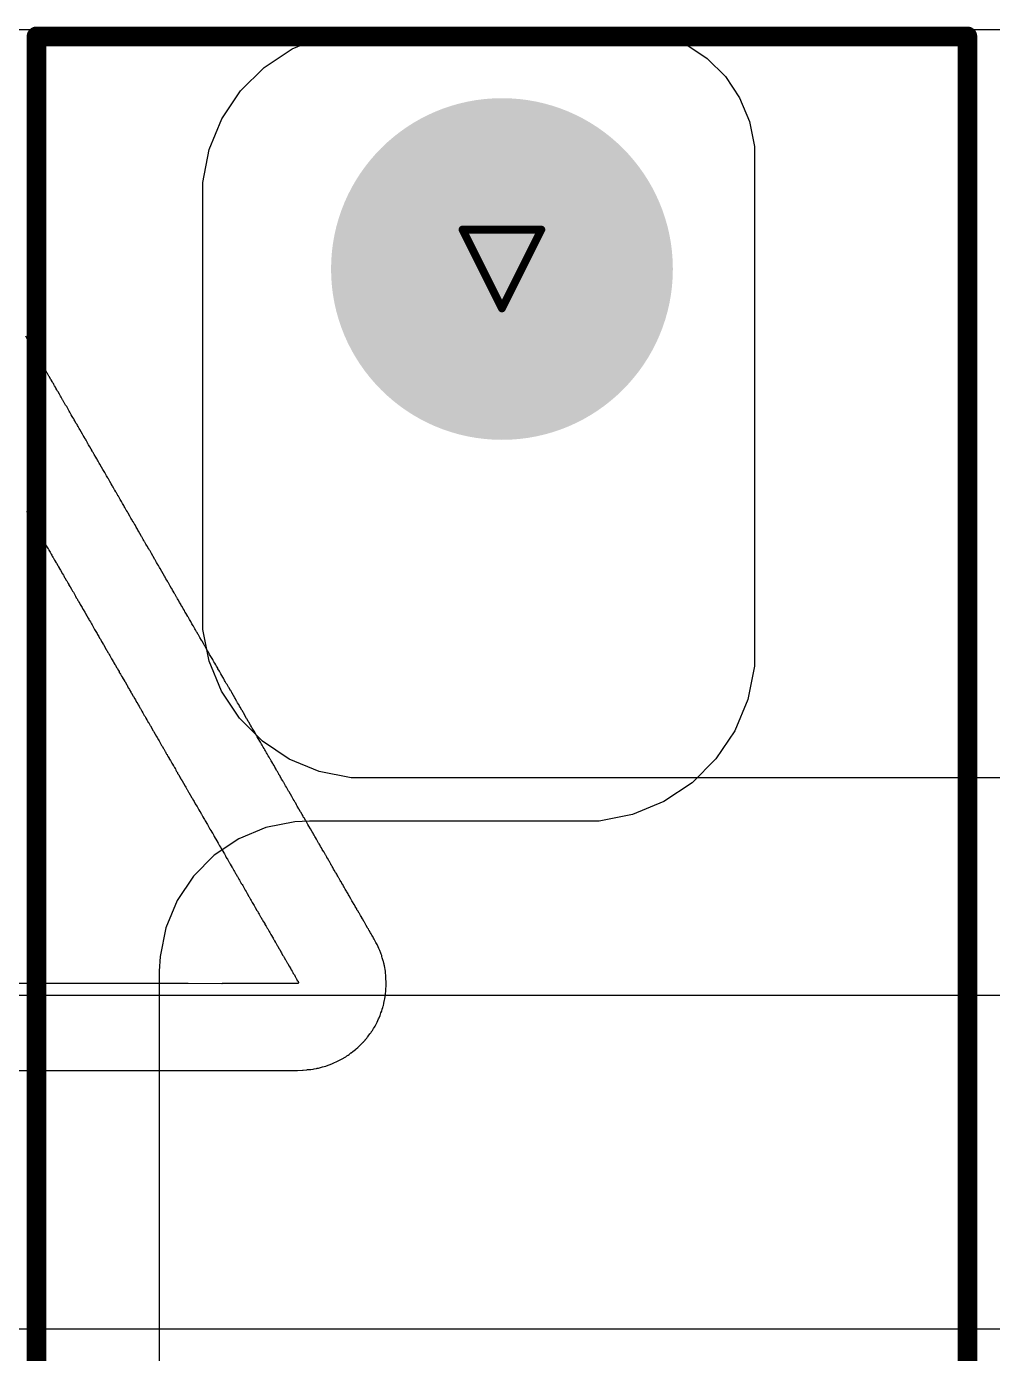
# Model space of a CAD drawing. Header units: inches. Extents: x 0 to 11.3, y 0 to 5.5.
# Drawn here: x 2.5753 to 2.8204, y 0.9539 to 1.2907 of the extents above; entities that cross this region are included whole.
import ezdxf

# ---------------------------------------------------------------- set-up
doc = ezdxf.new("R2010")
doc.units = ezdxf.units.IN
doc.header["$MEASUREMENT"] = 0
for name, color, linetype in [('Bottom Layer', 5, 'Continuous'), ('Bottom Overlay', 54, 'Continuous'), ('Bottom Solder', 6, 'Continuous'), ('Drill Drawing', 1, 'Continuous'), ('Multi-Layer', 9, 'Continuous'), ('Pad Holes', 156, 'Continuous'), ('Top Layer', 1, 'Continuous'), ('Top Overlay', 2, 'Continuous'), ('Top Solder', 216, 'Continuous')]:
    doc.layers.add(name, color=color, linetype=linetype)

# ---------------------------------------------------------------- blocks, each defined once
blk = doc.blocks.new('B32921C3104M000_93')
at = {"layer": 'Bottom Layer'}
h = blk.add_hatch(color=5, dxfattribs=at)
edge = h.paths.add_edge_path()
edge.add_arc((-0.19685, 0), 0.03937, 0, 360)
at = {"layer": 'Bottom Solder'}
h = blk.add_hatch(color=6, dxfattribs=at)
edge = h.paths.add_edge_path()
edge.add_arc((-0.19685, 0), 0.04337, 0, 360)
at = {"layer": 'Multi-Layer'}
h = blk.add_hatch(color=9, dxfattribs=at)
edge = h.paths.add_edge_path()
edge.add_arc((-0.19685, 0), 0.03937, 0, 360)
at = {"layer": 'Pad Holes'}
h = blk.add_hatch(color=7, dxfattribs=at)
edge = h.paths.add_edge_path()
edge.add_arc((-0.19685, 0), 0.01969, 0, 360)
at = {"layer": 'Top Layer'}
h = blk.add_hatch(color=1, dxfattribs=at)
edge = h.paths.add_edge_path()
edge.add_arc((-0.19685, 0), 0.03937, 0, 360)
at = {"layer": 'Top Solder'}
h = blk.add_hatch(color=216, dxfattribs=at)
edge = h.paths.add_edge_path()
edge.add_arc((-0.19685, 0), 0.04337, 0, 360)
at = {"layer": 'Top Overlay'}
for points in [[(-0.25591, -0.11811, 0.005, 0.005, 0), (-0.25591, 0.11811, 0.005, 0.005, 0)], [(0.25591, 0.11811, 0.005, 0.005, 0), (-0.25591, 0.11811, 0.005, 0.005, 0)], [(0.25591, -0.11811, 0.005, 0.005, 0), (-0.25591, -0.11811, 0.005, 0.005, 0)]]:
    blk.add_lwpolyline(points, format="xyseb", dxfattribs=at)
for points in [[(-0.25716, 0.11811, 0.0025, 0.0025, 1), (-0.25466, 0.11811, 0.0025, 0.0025, 1)], [(-0.25716, 0.11811, 0.0025, 0.0025, 1), (-0.25466, 0.11811, 0.0025, 0.0025, 1)], [(-0.25716, -0.11811, 0.0025, 0.0025, 1), (-0.25466, -0.11811, 0.0025, 0.0025, 1)], [(-0.25716, -0.11811, 0.0025, 0.0025, 1), (-0.25466, -0.11811, 0.0025, 0.0025, 1)]]:
    blk.add_lwpolyline(points, format="xyseb", close=True, dxfattribs=at)

msp = doc.modelspace()

# ---------------------------------------------------------------- linework, layer by layer
at = {"layer": 'Bottom Layer'}
for p, q in [((2.52076, 1.29), (2.72703, 1.29)), ((2.72703, 1.29), (2.72703, 1.29)), ((2.72703, 1.29), (2.72703, 1.29)), ((2.72703, 1.29), (2.72703, 1.29)), ((2.72703, 1.29), (2.73438, 1.28918)), ((2.73438, 1.28918), (2.73665, 1.28873)), ((2.73665, 1.28873), (2.74265, 1.28625)), ((2.74265, 1.28625), (2.74805, 1.28264)), ((2.74805, 1.28264), (2.75264, 1.27805)), ((2.75264, 1.27805), (2.75625, 1.27265)), ((2.75625, 1.27265), (2.75873, 1.26665)), ((2.75873, 1.26665), (2.76, 1.26028)), ((2.76, 1.26028), (2.76, 1.25703)), ((2.76, 1.25703), (2.76, 1.13264)), ((2.76, 1.13264), (2.76, 1.13264)), ((2.76, 1.13264), (2.76, 1.12834)), ((2.76, 1.12834), (2.75832, 1.11991)), ((2.75832, 1.11991), (2.75503, 1.11197)), ((2.75503, 1.11197), (2.75026, 1.10482)), ((2.75026, 1.10482), (2.74418, 1.09874)), ((2.74418, 1.09874), (2.73703, 1.09397)), ((2.73703, 1.09397), (2.72909, 1.09068)), ((2.64337, 1.08882), (2.63604, 1.08736)), ((2.6471, 1.089), (2.64337, 1.08882)), ((2.71636, 1.089), (2.6471, 1.089)), ((2.6471, 1.089), (2.6471, 1.089)), ((2.72066, 1.089), (2.71636, 1.089)), ((2.72909, 1.09068), (2.72066, 1.089)), ((2.63604, 1.08736), (2.62914, 1.0845)), ((2.62914, 1.0845), (2.62293, 1.08035)), ((2.62293, 1.08035), (2.61765, 1.07507)), ((2.61765, 1.07507), (2.6135, 1.06886)), ((2.6135, 1.06886), (2.61064, 1.06196)), ((2.61064, 1.06196), (2.60918, 1.05463)), ((2.60918, 1.05463), (2.609, 1.0509)), ((2.609, 1.0509), (2.609, 0.746))]:
    msp.add_line(p, q, dxfattribs=at)
at = {"layer": 'Bottom Overlay'}
for p, q in [((2.57549, 1.21148), (2.57514, 1.21214)), ((2.57554, 1.21139), (2.57549, 1.21148)), ((2.57562, 1.2113), (2.57554, 1.21139)), ((2.57593, 1.21072), (2.57562, 1.2113)), ((2.57602, 1.21064), (2.57593, 1.21072)), ((2.5762, 1.21033), (2.57602, 1.21064)), ((2.57629, 1.2101), (2.5762, 1.21033)), ((2.57646, 1.20984), (2.57629, 1.2101)), ((2.57677, 1.20926), (2.57646, 1.20984)), ((2.57682, 1.20917), (2.57677, 1.20926)), ((2.57691, 1.20909), (2.57682, 1.20917)), ((2.57713, 1.20869), (2.57691, 1.20909)), ((2.57726, 1.20847), (2.57713, 1.20869)), ((2.57757, 1.20789), (2.57726, 1.20847)), ((2.57762, 1.2078), (2.57757, 1.20789)), ((2.5777, 1.20771), (2.57762, 1.2078)), ((2.57775, 1.20762), (2.5777, 1.20771)), ((2.57786, 1.20751), (2.57775, 1.20762)), ((2.57801, 1.20709), (2.57786, 1.20751)), ((2.57812, 1.20698), (2.57801, 1.20709)), ((2.57835, 1.20663), (2.57812, 1.20698)), ((2.57846, 1.20634), (2.57835, 1.20663)), ((2.57861, 1.20614), (2.57846, 1.20634)), ((2.57892, 1.20552), (2.57861, 1.20614)), ((2.57912, 1.20528), (2.57892, 1.20552)), ((2.57917, 1.20519), (2.57912, 1.20528)), ((2.5793, 1.20488), (2.57917, 1.20519)), ((2.57952, 1.20457), (2.5793, 1.20488)), ((2.57983, 1.20399), (2.57952, 1.20457)), ((2.58001, 1.20368), (2.57983, 1.20399)), ((2.58023, 1.20333), (2.58001, 1.20368)), ((2.58054, 1.20276), (2.58023, 1.20333)), ((2.58063, 1.20267), (2.58054, 1.20276)), ((2.58089, 1.20218), (2.58063, 1.20267)), ((2.58098, 1.20196), (2.58089, 1.20218)), ((2.58107, 1.20187), (2.58098, 1.20196)), ((2.58147, 1.20112), (2.58107, 1.20187)), ((2.58156, 1.20103), (2.58147, 1.20112)), ((2.58178, 1.20063), (2.58156, 1.20103)), ((2.58187, 1.20041), (2.58178, 1.20063)), ((2.582, 1.20028), (2.58187, 1.20041)), ((2.58204, 1.20019), (2.582, 1.20028)), ((2.58211, 1.20012), (2.58204, 1.20019)), ((2.58222, 1.19983), (2.58211, 1.20012)), ((2.5824, 1.19957), (2.58222, 1.19983)), ((2.58262, 1.19917), (2.5824, 1.19957)), ((2.58271, 1.19895), (2.58262, 1.19917)), ((2.58297, 1.19855), (2.58271, 1.19895)), ((2.58319, 1.19815), (2.58297, 1.19855)), ((2.58324, 1.19806), (2.58319, 1.19815)), ((2.58333, 1.19797), (2.58324, 1.19806)), ((2.58364, 1.1974), (2.58333, 1.19797)), ((2.5839, 1.19691), (2.58364, 1.1974)), ((2.58408, 1.19665), (2.5839, 1.19691)), ((2.58443, 1.19598), (2.58408, 1.19665)), ((2.58452, 1.19589), (2.58443, 1.19598)), ((2.58488, 1.19523), (2.58452, 1.19589)), ((2.58496, 1.19514), (2.58488, 1.19523)), ((2.58523, 1.19465), (2.58496, 1.19514)), ((2.58527, 1.19456), (2.58523, 1.19465)), ((2.5855, 1.19426), (2.58527, 1.19456)), ((2.58576, 1.19377), (2.5855, 1.19426)), ((2.58612, 1.1931), (2.58576, 1.19377)), ((2.58629, 1.19284), (2.58612, 1.1931)), ((2.58665, 1.19217), (2.58629, 1.19284)), ((2.58687, 1.19178), (2.58665, 1.19217)), ((2.58709, 1.19147), (2.58687, 1.19178)), ((2.58727, 1.19116), (2.58709, 1.19147)), ((2.58736, 1.19093), (2.58727, 1.19116)), ((2.58753, 1.19067), (2.58736, 1.19093)), ((2.58784, 1.19009), (2.58753, 1.19067)), ((2.58793, 1.19), (2.58784, 1.19009)), ((2.58811, 1.1897), (2.58793, 1.19)), ((2.5882, 1.18947), (2.58811, 1.1897)), ((2.58837, 1.18921), (2.5882, 1.18947)), ((2.58864, 1.18872), (2.58837, 1.18921)), ((2.58886, 1.18841), (2.58864, 1.18872)), ((2.58948, 1.18726), (2.58886, 1.18841)), ((2.5897, 1.18695), (2.58948, 1.18726)), ((2.58992, 1.18655), (2.5897, 1.18695)), ((2.58997, 1.18646), (2.58992, 1.18655)), ((2.59019, 1.18615), (2.58997, 1.18646)), ((2.59023, 1.18598), (2.59019, 1.18615)), ((2.59041, 1.18571), (2.59023, 1.18598)), ((2.59076, 1.18505), (2.59041, 1.18571)), ((2.59081, 1.18496), (2.59076, 1.18505)), ((2.5909, 1.18487), (2.59081, 1.18496)), ((2.59107, 1.18456), (2.5909, 1.18487)), ((2.59116, 1.18434), (2.59107, 1.18456)), ((2.59134, 1.18407), (2.59116, 1.18434)), ((2.59167, 1.18348), (2.59134, 1.18407)), ((2.59196, 1.18305), (2.59167, 1.18348)), ((2.592, 1.18288), (2.59196, 1.18305)), ((2.59218, 1.18261), (2.592, 1.18288)), ((2.59245, 1.18212), (2.59218, 1.18261)), ((2.59262, 1.18186), (2.59245, 1.18212)), ((2.59267, 1.18177), (2.59262, 1.18186)), ((2.59273, 1.1817), (2.59267, 1.18177)), ((2.59285, 1.18142), (2.59273, 1.1817)), ((2.59315, 1.18097), (2.59285, 1.18142)), ((2.5932, 1.18089), (2.59315, 1.18097)), ((2.59329, 1.18066), (2.5932, 1.18089)), ((2.59346, 1.1804), (2.59329, 1.18066)), ((2.59373, 1.17991), (2.59346, 1.1804)), ((2.59391, 1.17965), (2.59373, 1.17991)), ((2.59422, 1.17907), (2.59391, 1.17965)), ((2.59426, 1.17898), (2.59422, 1.17907)), ((2.59435, 1.17889), (2.59426, 1.17898)), ((2.5947, 1.17827), (2.59435, 1.17889)), ((2.59497, 1.17779), (2.5947, 1.17827)), ((2.59515, 1.17752), (2.59497, 1.17779)), ((2.59532, 1.17721), (2.59515, 1.17752)), ((2.5955, 1.17681), (2.59532, 1.17721)), ((2.59559, 1.17672), (2.5955, 1.17681)), ((2.5959, 1.17615), (2.59559, 1.17672)), ((2.59594, 1.17606), (2.5959, 1.17615)), ((2.59608, 1.17593), (2.59594, 1.17606)), ((2.59643, 1.17526), (2.59608, 1.17593)), ((2.59676, 1.17467), (2.59643, 1.17526)), ((2.59705, 1.17424), (2.59676, 1.17467)), ((2.59709, 1.17407), (2.59705, 1.17424)), ((2.59727, 1.1738), (2.59709, 1.17407)), ((2.59763, 1.17314), (2.59727, 1.1738)), ((2.59771, 1.17305), (2.59763, 1.17314)), ((2.59794, 1.17265), (2.59771, 1.17305)), ((2.59802, 1.17243), (2.59794, 1.17265)), ((2.59811, 1.17234), (2.59802, 1.17243)), ((2.59847, 1.17168), (2.59811, 1.17234)), ((2.59851, 1.17159), (2.59847, 1.17168)), ((2.5986, 1.1715), (2.59851, 1.17159)), ((2.59887, 1.17101), (2.5986, 1.1715)), ((2.59909, 1.1707), (2.59887, 1.17101)), ((2.5994, 1.17013), (2.59909, 1.1707)), ((2.59966, 1.16964), (2.5994, 1.17013)), ((2.59997, 1.16915), (2.59966, 1.16964)), ((2.60006, 1.16893), (2.59997, 1.16915)), ((2.57527, 1.16774), (2.57562, 1.16707)), ((2.57562, 1.16707), (2.57571, 1.16698)), ((2.57571, 1.16698), (2.57611, 1.16623)), ((2.57611, 1.16623), (2.57638, 1.16574)), ((2.57638, 1.16574), (2.5766, 1.16543)), ((2.60024, 1.16867), (2.60006, 1.16893)), ((2.60059, 1.168), (2.60024, 1.16867)), ((2.60068, 1.16791), (2.60059, 1.168)), ((2.6009, 1.16752), (2.60068, 1.16791)), ((2.60099, 1.16729), (2.6009, 1.16752)), ((2.60108, 1.16721), (2.60099, 1.16729)), ((2.60139, 1.16663), (2.60108, 1.16721)), ((2.60143, 1.16654), (2.60139, 1.16663)), ((2.60152, 1.16645), (2.60143, 1.16654)), ((2.60179, 1.16597), (2.60152, 1.16645)), ((2.60196, 1.1657), (2.60179, 1.16597)), ((2.60227, 1.16512), (2.60196, 1.1657)), ((2.5766, 1.16543), (2.57691, 1.16486)), ((2.57691, 1.16486), (2.57708, 1.16459)), ((2.57708, 1.16459), (2.57731, 1.1642)), ((2.57731, 1.1642), (2.5777, 1.16344)), ((2.5777, 1.16344), (2.57779, 1.16335)), ((2.57779, 1.16335), (2.57784, 1.16327)), ((2.57784, 1.16327), (2.57819, 1.1626)), ((2.57819, 1.1626), (2.57832, 1.16247)), ((2.57832, 1.16247), (2.57841, 1.16225)), ((2.57841, 1.16225), (2.57863, 1.16185)), ((2.60232, 1.16504), (2.60227, 1.16512)), ((2.60241, 1.16495), (2.60232, 1.16504)), ((2.60272, 1.16437), (2.60241, 1.16495)), ((2.60276, 1.16428), (2.60272, 1.16437)), ((2.60285, 1.1642), (2.60276, 1.16428)), ((2.60316, 1.16362), (2.60285, 1.1642)), ((2.60343, 1.16313), (2.60316, 1.16362)), ((2.60354, 1.16289), (2.60343, 1.16313)), ((2.60374, 1.16265), (2.60354, 1.16289)), ((2.60405, 1.16207), (2.60374, 1.16265)), ((2.57863, 1.16185), (2.57881, 1.16158)), ((2.57881, 1.16158), (2.5789, 1.16136)), ((2.5789, 1.16136), (2.57921, 1.16092)), ((2.57921, 1.16092), (2.57925, 1.16074)), ((2.57925, 1.16074), (2.57954, 1.16032)), ((2.57954, 1.16032), (2.57981, 1.15979)), ((2.57981, 1.15979), (2.57992, 1.15964)), ((2.57992, 1.15964), (2.5801, 1.15937)), ((2.5801, 1.15937), (2.58021, 1.15908)), ((2.58021, 1.15908), (2.58027, 1.15902)), ((2.58027, 1.15902), (2.58032, 1.15893)), ((2.58032, 1.15893), (2.58049, 1.15866)), ((2.60444, 1.16132), (2.60405, 1.16207)), ((2.60453, 1.16123), (2.60444, 1.16132)), ((2.60484, 1.16065), (2.60453, 1.16123)), ((2.60493, 1.16056), (2.60484, 1.16065)), ((2.60511, 1.16026), (2.60493, 1.16056)), ((2.60524, 1.15995), (2.60511, 1.16026)), ((2.60533, 1.15986), (2.60524, 1.15995)), ((2.6056, 1.15937), (2.60533, 1.15986)), ((2.60577, 1.1591), (2.6056, 1.15937)), ((2.60599, 1.15871), (2.60577, 1.1591)), ((2.58049, 1.15866), (2.58076, 1.15817)), ((2.58076, 1.15817), (2.58085, 1.15809)), ((2.58085, 1.15809), (2.58094, 1.15786)), ((2.58094, 1.15786), (2.58098, 1.15778)), ((2.58098, 1.15778), (2.58129, 1.15729)), ((2.58129, 1.15729), (2.58156, 1.1568)), ((2.58156, 1.1568), (2.58173, 1.15654)), ((2.58173, 1.15654), (2.58182, 1.15631)), ((2.58182, 1.15631), (2.582, 1.156)), ((2.582, 1.156), (2.58209, 1.15592)), ((2.58209, 1.15592), (2.58244, 1.15525)), ((2.60608, 1.15848), (2.60599, 1.15871)), ((2.6063, 1.15817), (2.60608, 1.15848)), ((2.60652, 1.15778), (2.6063, 1.15817)), ((2.60657, 1.15769), (2.60652, 1.15778)), ((2.60666, 1.1576), (2.60657, 1.15769)), ((2.60701, 1.15693), (2.60666, 1.1576)), ((2.60741, 1.15618), (2.60701, 1.15693)), ((2.6075, 1.15609), (2.60741, 1.15618)), ((2.60781, 1.15552), (2.6075, 1.15609)), ((2.60785, 1.15543), (2.60781, 1.15552)), ((2.58244, 1.15525), (2.5828, 1.15463)), ((2.5828, 1.15463), (2.58288, 1.15454)), ((2.58288, 1.15454), (2.58324, 1.15388)), ((2.58324, 1.15388), (2.58342, 1.15361)), ((2.58342, 1.15361), (2.58355, 1.1533)), ((2.58355, 1.1533), (2.58359, 1.15322)), ((2.58359, 1.15322), (2.5839, 1.15277)), ((2.5839, 1.15277), (2.58443, 1.1518)), ((2.60794, 1.15534), (2.60785, 1.15543)), ((2.60812, 1.15503), (2.60794, 1.15534)), ((2.60821, 1.15481), (2.60812, 1.15503)), ((2.6083, 1.15472), (2.60821, 1.15481)), ((2.60869, 1.15397), (2.6083, 1.15472)), ((2.60878, 1.15388), (2.60869, 1.15397)), ((2.60905, 1.15339), (2.60878, 1.15388)), ((2.60923, 1.15313), (2.60905, 1.15339)), ((2.60954, 1.15255), (2.60923, 1.15313)), ((2.60958, 1.15246), (2.60954, 1.15255)), ((2.60967, 1.15237), (2.60958, 1.15246)), ((2.61029, 1.15122), (2.60967, 1.15237)), ((2.58443, 1.1518), (2.58465, 1.15149)), ((2.58465, 1.15149), (2.58474, 1.15127)), ((2.58474, 1.15127), (2.58496, 1.15087)), ((2.58496, 1.15087), (2.58505, 1.15078)), ((2.58505, 1.15078), (2.58536, 1.15021)), ((2.58536, 1.15021), (2.58545, 1.15012)), ((2.58545, 1.15012), (2.5855, 1.15003)), ((2.5855, 1.15003), (2.58585, 1.14936)), ((2.58585, 1.14936), (2.58603, 1.1491)), ((2.58603, 1.1491), (2.58607, 1.14892)), ((2.58607, 1.14892), (2.58636, 1.1485)), ((2.61046, 1.15096), (2.61029, 1.15122)), ((2.61051, 1.15087), (2.61046, 1.15096)), ((2.61058, 1.1508), (2.61051, 1.15087)), ((2.61069, 1.15052), (2.61058, 1.1508)), ((2.61091, 1.15021), (2.61069, 1.15052)), ((2.61108, 1.1499), (2.61091, 1.15021)), ((2.61117, 1.14967), (2.61108, 1.1499)), ((2.61131, 1.14954), (2.61117, 1.14967)), ((2.61153, 1.14914), (2.61131, 1.14954)), ((2.61157, 1.14897), (2.61153, 1.14914)), ((2.61175, 1.1487), (2.61157, 1.14897)), ((2.58636, 1.1485), (2.58669, 1.1479)), ((2.58669, 1.1479), (2.58696, 1.14742)), ((2.58696, 1.14742), (2.58718, 1.14711)), ((2.58718, 1.14711), (2.58744, 1.14662)), ((2.58744, 1.14662), (2.58767, 1.14631)), ((2.58767, 1.14631), (2.58771, 1.14613)), ((2.58771, 1.14613), (2.58793, 1.14573)), ((2.58793, 1.14573), (2.58811, 1.14547)), ((2.58811, 1.14547), (2.5882, 1.14525)), ((2.61206, 1.14812), (2.61175, 1.1487)), ((2.61215, 1.14804), (2.61206, 1.14812)), ((2.61237, 1.14764), (2.61215, 1.14804)), ((2.61255, 1.14737), (2.61237, 1.14764)), ((2.61277, 1.14697), (2.61255, 1.14737)), ((2.6129, 1.14666), (2.61277, 1.14697)), ((2.61299, 1.14658), (2.6129, 1.14666)), ((2.61334, 1.14591), (2.61299, 1.14658)), ((2.61343, 1.14582), (2.61334, 1.14591)), ((2.61365, 1.14542), (2.61343, 1.14582)), ((2.61374, 1.1452), (2.61365, 1.14542)), ((2.5882, 1.14525), (2.58824, 1.14516)), ((2.58824, 1.14516), (2.58833, 1.14507)), ((2.58833, 1.14507), (2.58837, 1.14498)), ((2.58837, 1.14498), (2.58851, 1.14485)), ((2.58851, 1.14485), (2.5886, 1.14463)), ((2.5886, 1.14463), (2.58882, 1.14423)), ((2.58882, 1.14423), (2.58895, 1.14401)), ((2.58895, 1.14401), (2.58921, 1.14352)), ((2.58921, 1.14352), (2.58939, 1.14325)), ((2.58939, 1.14325), (2.5895, 1.14297)), ((2.5895, 1.14297), (2.58957, 1.1429)), ((2.58957, 1.1429), (2.58961, 1.14281)), ((2.58961, 1.14281), (2.5897, 1.14272)), ((2.5897, 1.14272), (2.59006, 1.14206)), ((2.59006, 1.14206), (2.59014, 1.14197)), ((2.61383, 1.14511), (2.61374, 1.1452)), ((2.61387, 1.14503), (2.61383, 1.14511)), ((2.61396, 1.14494), (2.61387, 1.14503)), ((2.61416, 1.14452), (2.61396, 1.14494)), ((2.61445, 1.1441), (2.61416, 1.14452)), ((2.61449, 1.14401), (2.61445, 1.1441)), ((2.61467, 1.14361), (2.61449, 1.14401)), ((2.61476, 1.14352), (2.61467, 1.14361)), ((2.61507, 1.14295), (2.61476, 1.14352)), ((2.61516, 1.14286), (2.61507, 1.14295)), ((2.61538, 1.14246), (2.61516, 1.14286)), ((2.61551, 1.14215), (2.61538, 1.14246)), ((2.6156, 1.14206), (2.61551, 1.14215)), ((2.61587, 1.14157), (2.6156, 1.14206)), ((2.59014, 1.14197), (2.59045, 1.1414)), ((2.59045, 1.1414), (2.59063, 1.14113)), ((2.59063, 1.14113), (2.59094, 1.14055)), ((2.59094, 1.14055), (2.59112, 1.14029)), ((2.59112, 1.14029), (2.59123, 1.14)), ((2.59123, 1.14), (2.59134, 1.13985)), ((2.59134, 1.13985), (2.59152, 1.13958)), ((2.59152, 1.13958), (2.59178, 1.13909)), ((2.59178, 1.13909), (2.59196, 1.13883)), ((2.59196, 1.13883), (2.59223, 1.13834)), ((2.61591, 1.14148), (2.61587, 1.14157)), ((2.616, 1.1414), (2.61591, 1.14148)), ((2.61622, 1.141), (2.616, 1.1414)), ((2.61631, 1.14078), (2.61622, 1.141)), ((2.6164, 1.14069), (2.61631, 1.14078)), ((2.61666, 1.1402), (2.6164, 1.14069)), ((2.61702, 1.13967), (2.61666, 1.1402)), ((2.61706, 1.13949), (2.61702, 1.13967)), ((2.61728, 1.13914), (2.61706, 1.13949)), ((2.61746, 1.13883), (2.61728, 1.13914)), ((2.61755, 1.13861), (2.61746, 1.13883)), ((2.59223, 1.13834), (2.59258, 1.13768)), ((2.59258, 1.13768), (2.59276, 1.13741)), ((2.59276, 1.13741), (2.59302, 1.13692)), ((2.59302, 1.13692), (2.5932, 1.13666)), ((2.5932, 1.13666), (2.59331, 1.13637)), ((2.59331, 1.13637), (2.59364, 1.13591)), ((2.59364, 1.13591), (2.59375, 1.13562)), ((2.59375, 1.13562), (2.59382, 1.13555)), ((2.59382, 1.13555), (2.59386, 1.13546)), ((2.59386, 1.13546), (2.59404, 1.1352)), ((2.61764, 1.13852), (2.61755, 1.13861)), ((2.61799, 1.13785), (2.61764, 1.13852)), ((2.61817, 1.13759), (2.61799, 1.13785)), ((2.61843, 1.1371), (2.61817, 1.13759)), ((2.61852, 1.13701), (2.61843, 1.1371)), ((2.61883, 1.13644), (2.61852, 1.13701)), ((2.61892, 1.13635), (2.61883, 1.13644)), ((2.61932, 1.1356), (2.61892, 1.13635)), ((2.61967, 1.13493), (2.61932, 1.1356)), ((2.59404, 1.1352), (2.59435, 1.13462)), ((2.59435, 1.13462), (2.59453, 1.13436)), ((2.59453, 1.13436), (2.59475, 1.13396)), ((2.59475, 1.13396), (2.59484, 1.13387)), ((2.59484, 1.13387), (2.5955, 1.13259)), ((2.5955, 1.13259), (2.59559, 1.1325)), ((2.59559, 1.1325), (2.59563, 1.13241)), ((2.59563, 1.13241), (2.59572, 1.13232)), ((2.59572, 1.13232), (2.59603, 1.13174)), ((2.61976, 1.13484), (2.61967, 1.13493)), ((2.61981, 1.13475), (2.61976, 1.13484)), ((2.61989, 1.13467), (2.61981, 1.13475)), ((2.6202, 1.13409), (2.61989, 1.13467)), ((2.62056, 1.13343), (2.6202, 1.13409)), ((2.6206, 1.13334), (2.62056, 1.13343)), ((2.62074, 1.13321), (2.6206, 1.13334)), ((2.62109, 1.13254), (2.62074, 1.13321)), ((2.6214, 1.13197), (2.62109, 1.13254)), ((2.62149, 1.13188), (2.6214, 1.13197)), ((2.59603, 1.13174), (2.59612, 1.13166)), ((2.59612, 1.13166), (2.59625, 1.13135)), ((2.59625, 1.13135), (2.59643, 1.13104)), ((2.59643, 1.13104), (2.59661, 1.13077)), ((2.59661, 1.13077), (2.5967, 1.13055)), ((2.5967, 1.13055), (2.59687, 1.13024)), ((2.59687, 1.13024), (2.59705, 1.12997)), ((2.59705, 1.12997), (2.59727, 1.12958)), ((2.59727, 1.12958), (2.59736, 1.12949)), ((2.59736, 1.12949), (2.59749, 1.12918)), ((2.59749, 1.12918), (2.59771, 1.12878)), ((2.59771, 1.12878), (2.5978, 1.12869)), ((2.5978, 1.12869), (2.59785, 1.1286)), ((2.59785, 1.1286), (2.59816, 1.12803)), ((2.62167, 1.13157), (2.62149, 1.13188)), ((2.62175, 1.13135), (2.62167, 1.13157)), ((2.62193, 1.13108), (2.62175, 1.13135)), ((2.6222, 1.13059), (2.62193, 1.13108)), ((2.62237, 1.13033), (2.6222, 1.13059)), ((2.62255, 1.13002), (2.62237, 1.13033)), ((2.62264, 1.1298), (2.62255, 1.13002)), ((2.62286, 1.12949), (2.62264, 1.1298)), ((2.62308, 1.12909), (2.62286, 1.12949)), ((2.62313, 1.129), (2.62308, 1.12909)), ((2.62319, 1.12893), (2.62313, 1.129)), ((2.62337, 1.12867), (2.62319, 1.12893)), ((2.62348, 1.12838), (2.62337, 1.12867)), ((2.59816, 1.12803), (2.59825, 1.12794)), ((2.59825, 1.12794), (2.59829, 1.12785)), ((2.59829, 1.12785), (2.5986, 1.12727)), ((2.5986, 1.12727), (2.59878, 1.12701)), ((2.59878, 1.12701), (2.59884, 1.12676)), ((2.59884, 1.12676), (2.59891, 1.1267)), ((2.59891, 1.1267), (2.59895, 1.12661)), ((2.59895, 1.12661), (2.59918, 1.1263)), ((2.59918, 1.1263), (2.59944, 1.12581)), ((2.59944, 1.12581), (2.59962, 1.1255)), ((2.59962, 1.1255), (2.59966, 1.12541)), ((2.59966, 1.12541), (2.59997, 1.12493)), ((2.62383, 1.12785), (2.62348, 1.12838)), ((2.62388, 1.12767), (2.62383, 1.12785)), ((2.62428, 1.1271), (2.62388, 1.12767)), ((2.62432, 1.12692), (2.62428, 1.1271)), ((2.62463, 1.12643), (2.62432, 1.12692)), ((2.6249, 1.12595), (2.62463, 1.12643)), ((2.62512, 1.12555), (2.6249, 1.12595)), ((2.6253, 1.12528), (2.62512, 1.12555)), ((2.62547, 1.12497), (2.6253, 1.12528)), ((2.59997, 1.12493), (2.60024, 1.12444)), ((2.60024, 1.12444), (2.60033, 1.12435)), ((2.60033, 1.12435), (2.60073, 1.1236)), ((2.60073, 1.1236), (2.60081, 1.12351)), ((2.60081, 1.12351), (2.6009, 1.12329)), ((2.6009, 1.12329), (2.60112, 1.12289)), ((2.60112, 1.12289), (2.60121, 1.1228)), ((2.60121, 1.1228), (2.60139, 1.1224)), ((2.60139, 1.1224), (2.60152, 1.12218)), ((2.60152, 1.12218), (2.60174, 1.12187)), ((2.60174, 1.12187), (2.60179, 1.1217)), ((2.62556, 1.12475), (2.62547, 1.12497)), ((2.62574, 1.12448), (2.62556, 1.12475)), ((2.626, 1.124), (2.62574, 1.12448)), ((2.62618, 1.12373), (2.626, 1.124)), ((2.62649, 1.12316), (2.62618, 1.12373)), ((2.62654, 1.12307), (2.62649, 1.12316)), ((2.62662, 1.12298), (2.62654, 1.12307)), ((2.62698, 1.12231), (2.62662, 1.12298)), ((2.62702, 1.12223), (2.62698, 1.12231)), ((2.62711, 1.12214), (2.62702, 1.12223)), ((2.62738, 1.12165), (2.62711, 1.12214)), ((2.60179, 1.1217), (2.60201, 1.12139)), ((2.60201, 1.12139), (2.60205, 1.1213)), ((2.60205, 1.1213), (2.60236, 1.12072)), ((2.60236, 1.12072), (2.60245, 1.12063)), ((2.60245, 1.12063), (2.60276, 1.12006)), ((2.60276, 1.12006), (2.60294, 1.11979)), ((2.60294, 1.11979), (2.60325, 1.11922)), ((2.60325, 1.11922), (2.60334, 1.11913)), ((2.60334, 1.11913), (2.60365, 1.11855)), ((2.60365, 1.11855), (2.60387, 1.1182)), ((2.62742, 1.12156), (2.62738, 1.12165)), ((2.62751, 1.12147), (2.62742, 1.12156)), ((2.62813, 1.12032), (2.62751, 1.12147)), ((2.62831, 1.12006), (2.62813, 1.12032)), ((2.62862, 1.11948), (2.62831, 1.12006)), ((2.6287, 1.11939), (2.62862, 1.11948)), ((2.62888, 1.11908), (2.6287, 1.11939)), ((2.62906, 1.11868), (2.62888, 1.11908)), ((2.62915, 1.1186), (2.62906, 1.11868)), ((2.62937, 1.1182), (2.62915, 1.1186)), ((2.60387, 1.1182), (2.60398, 1.11791)), ((2.60398, 1.11791), (2.60405, 1.11784)), ((2.60405, 1.11784), (2.60409, 1.11776)), ((2.60409, 1.11776), (2.60418, 1.11767)), ((2.60418, 1.11767), (2.60422, 1.11758)), ((2.60422, 1.11758), (2.60458, 1.11691)), ((2.60458, 1.11691), (2.6048, 1.11652)), ((2.6048, 1.11652), (2.60511, 1.11603)), ((2.60511, 1.11603), (2.60515, 1.11585)), ((2.60515, 1.11585), (2.60537, 1.11554)), ((2.60537, 1.11554), (2.60546, 1.11545)), ((2.60546, 1.11545), (2.6056, 1.11514)), ((2.6056, 1.11514), (2.60582, 1.11474)), ((2.62955, 1.11793), (2.62937, 1.1182)), ((2.62994, 1.11718), (2.62955, 1.11793)), ((2.62999, 1.11709), (2.62994, 1.11718)), ((2.63008, 1.117), (2.62999, 1.11709)), ((2.6303, 1.1166), (2.63008, 1.117)), ((2.63034, 1.11652), (2.6303, 1.1166)), ((2.63043, 1.11643), (2.63034, 1.11652)), ((2.63074, 1.11585), (2.63043, 1.11643)), ((2.63114, 1.1151), (2.63074, 1.11585)), ((2.63118, 1.11501), (2.63114, 1.1151)), ((2.60582, 1.11474), (2.6059, 1.11466)), ((2.6059, 1.11466), (2.60621, 1.11408)), ((2.60621, 1.11408), (2.6063, 1.11399)), ((2.6063, 1.11399), (2.60666, 1.11333)), ((2.60666, 1.11333), (2.60675, 1.11324)), ((2.60675, 1.11324), (2.60745, 1.11191)), ((2.60745, 1.11191), (2.60754, 1.11182)), ((2.60754, 1.11182), (2.60759, 1.11173)), ((2.60759, 1.11173), (2.60794, 1.11107)), ((2.63127, 1.11492), (2.63118, 1.11501)), ((2.63158, 1.11435), (2.63127, 1.11492)), ((2.63163, 1.11426), (2.63158, 1.11435)), ((2.63171, 1.11417), (2.63163, 1.11426)), ((2.63211, 1.11342), (2.63171, 1.11417)), ((2.63238, 1.11293), (2.63211, 1.11342)), ((2.6326, 1.11262), (2.63238, 1.11293)), ((2.63287, 1.11213), (2.6326, 1.11262)), ((2.63304, 1.11187), (2.63287, 1.11213)), ((2.63366, 1.11072), (2.63304, 1.11187)), ((2.60794, 1.11107), (2.60825, 1.11049)), ((2.60825, 1.11049), (2.60845, 1.11025)), ((2.60845, 1.11025), (2.60878, 1.10965)), ((2.60878, 1.10965), (2.60896, 1.10939)), ((2.60896, 1.10939), (2.60923, 1.1089)), ((2.60923, 1.1089), (2.60958, 1.10824)), ((2.63384, 1.11045), (2.63366, 1.11072)), ((2.63411, 1.10996), (2.63384, 1.11045)), ((2.63428, 1.1097), (2.63411, 1.10996)), ((2.6345, 1.1093), (2.63428, 1.1097)), ((2.63468, 1.10903), (2.6345, 1.1093)), ((2.63495, 1.10855), (2.63468, 1.10903)), ((2.63512, 1.10828), (2.63495, 1.10855)), ((2.60958, 1.10824), (2.60967, 1.10815)), ((2.60967, 1.10815), (2.60971, 1.10806)), ((2.60971, 1.10806), (2.61002, 1.10748)), ((2.61002, 1.10748), (2.61011, 1.1074)), ((2.61011, 1.1074), (2.61046, 1.10673)), ((2.61046, 1.10673), (2.61055, 1.10664)), ((2.61055, 1.10664), (2.61069, 1.10633)), ((2.61069, 1.10633), (2.61086, 1.10602)), ((2.61086, 1.10602), (2.61095, 1.10593)), ((2.61095, 1.10593), (2.611, 1.10585)), ((2.611, 1.10585), (2.61113, 1.10554)), ((2.61113, 1.10554), (2.61117, 1.10545)), ((2.61117, 1.10545), (2.61148, 1.10501)), ((2.61148, 1.10501), (2.61153, 1.10483)), ((2.6353, 1.10797), (2.63512, 1.10828)), ((2.63535, 1.10779), (2.6353, 1.10797)), ((2.63557, 1.10748), (2.63535, 1.10779)), ((2.63579, 1.10709), (2.63557, 1.10748)), ((2.63592, 1.10686), (2.63579, 1.10709)), ((2.63619, 1.10638), (2.63592, 1.10686)), ((2.63636, 1.10611), (2.63619, 1.10638)), ((2.63654, 1.1058), (2.63636, 1.10611)), ((2.63663, 1.10558), (2.63654, 1.1058)), ((2.63685, 1.10527), (2.63663, 1.10558)), ((2.63703, 1.10496), (2.63685, 1.10527)), ((2.61153, 1.10483), (2.61181, 1.10441)), ((2.61181, 1.10441), (2.61219, 1.10372)), ((2.61219, 1.10372), (2.61237, 1.10346)), ((2.61237, 1.10346), (2.61259, 1.10306)), ((2.61259, 1.10306), (2.61268, 1.10297)), ((2.61268, 1.10297), (2.61281, 1.10266)), ((2.61281, 1.10266), (2.61299, 1.10235)), ((2.61299, 1.10235), (2.61308, 1.10226)), ((2.61308, 1.10226), (2.61321, 1.10195)), ((2.61321, 1.10195), (2.61339, 1.10164)), ((2.61339, 1.10164), (2.61361, 1.10133)), ((2.63712, 1.10474), (2.63703, 1.10496)), ((2.63723, 1.10463), (2.63712, 1.10474)), ((2.6374, 1.10436), (2.63723, 1.10463)), ((2.63751, 1.10408), (2.6374, 1.10436)), ((2.63782, 1.10363), (2.63751, 1.10408)), ((2.63787, 1.10346), (2.63782, 1.10363)), ((2.63805, 1.10319), (2.63787, 1.10346)), ((2.63836, 1.10261), (2.63805, 1.10319)), ((2.6384, 1.10253), (2.63836, 1.10261)), ((2.63862, 1.10222), (2.6384, 1.10253)), ((2.63867, 1.10213), (2.63862, 1.10222)), ((2.63875, 1.10191), (2.63867, 1.10213)), ((2.63898, 1.1016), (2.63875, 1.10191)), ((2.63915, 1.10129), (2.63898, 1.1016)), ((2.61361, 1.10133), (2.61365, 1.10115)), ((2.61365, 1.10115), (2.61394, 1.10073)), ((2.61394, 1.10073), (2.61421, 1.1002)), ((2.61421, 1.1002), (2.61432, 1.10005)), ((2.61432, 1.10005), (2.61449, 1.09978)), ((2.61449, 1.09978), (2.61458, 1.09956)), ((2.61458, 1.09956), (2.6148, 1.09925)), ((2.6148, 1.09925), (2.61511, 1.09867)), ((2.61511, 1.09867), (2.6152, 1.09859)), ((2.6152, 1.09859), (2.61525, 1.0985)), ((2.61525, 1.0985), (2.61556, 1.09792)), ((2.63929, 1.10098), (2.63915, 1.10129)), ((2.63937, 1.10089), (2.63929, 1.10098)), ((2.63955, 1.10058), (2.63937, 1.10089)), ((2.63964, 1.10036), (2.63955, 1.10058)), ((2.63982, 1.10009), (2.63964, 1.10036)), ((2.64004, 1.09969), (2.63982, 1.10009)), ((2.64035, 1.09921), (2.64004, 1.09969)), ((2.64052, 1.0989), (2.64035, 1.09921)), ((2.64057, 1.09881), (2.64052, 1.0989)), ((2.64079, 1.0985), (2.64057, 1.09881)), ((2.64083, 1.09832), (2.64079, 1.0985)), ((2.64106, 1.09801), (2.64083, 1.09832)), ((2.61556, 1.09792), (2.61573, 1.09766)), ((2.61573, 1.09766), (2.61578, 1.09748)), ((2.61578, 1.09748), (2.61595, 1.09717)), ((2.61595, 1.09717), (2.61609, 1.09704)), ((2.61609, 1.09704), (2.61644, 1.09637)), ((2.61644, 1.09637), (2.61653, 1.09628)), ((2.61653, 1.09628), (2.61724, 1.09496)), ((2.61724, 1.09496), (2.61733, 1.09487)), ((2.61733, 1.09487), (2.61764, 1.09429)), ((2.64128, 1.09761), (2.64106, 1.09801)), ((2.64137, 1.09739), (2.64128, 1.09761)), ((2.64145, 1.0973), (2.64137, 1.09739)), ((2.64181, 1.09664), (2.64145, 1.0973)), ((2.64185, 1.09655), (2.64181, 1.09664)), ((2.64199, 1.09642), (2.64185, 1.09655)), ((2.64261, 1.09527), (2.64199, 1.09642)), ((2.64278, 1.09496), (2.64261, 1.09527)), ((2.643, 1.09456), (2.64278, 1.09496)), ((2.61764, 1.09429), (2.61781, 1.09403)), ((2.61781, 1.09403), (2.61812, 1.09345)), ((2.61812, 1.09345), (2.6183, 1.09318)), ((2.6183, 1.09318), (2.61857, 1.0927)), ((2.61857, 1.0927), (2.61892, 1.09203)), ((2.61892, 1.09203), (2.61901, 1.09195)), ((2.61901, 1.09195), (2.61905, 1.09186)), ((2.61905, 1.09186), (2.61927, 1.09146)), ((2.64318, 1.09429), (2.643, 1.09456)), ((2.64349, 1.09372), (2.64318, 1.09429)), ((2.64354, 1.09363), (2.64349, 1.09372)), ((2.64362, 1.09354), (2.64354, 1.09363)), ((2.64384, 1.09314), (2.64362, 1.09354)), ((2.64402, 1.09283), (2.64384, 1.09314)), ((2.64438, 1.09217), (2.64402, 1.09283)), ((2.64442, 1.09208), (2.64438, 1.09217)), ((2.64451, 1.09199), (2.64442, 1.09208)), ((2.64482, 1.09141), (2.64451, 1.09199)), ((2.61927, 1.09146), (2.6195, 1.09115)), ((2.6195, 1.09115), (2.61963, 1.09084)), ((2.61963, 1.09084), (2.61967, 1.09075)), ((2.61967, 1.09075), (2.61998, 1.09031)), ((2.61998, 1.09031), (2.62007, 1.09009)), ((2.62007, 1.09009), (2.62029, 1.08969)), ((2.62029, 1.08969), (2.62047, 1.08942)), ((2.62047, 1.08942), (2.62051, 1.08924)), ((2.62051, 1.08924), (2.6206, 1.08916)), ((2.6206, 1.08916), (2.62065, 1.08907)), ((2.62065, 1.08907), (2.62082, 1.0888)), ((2.62082, 1.0888), (2.62105, 1.0884)), ((2.62105, 1.0884), (2.62122, 1.08814)), ((2.62122, 1.08814), (2.62158, 1.08747)), ((2.64491, 1.09133), (2.64482, 1.09141)), ((2.64526, 1.09066), (2.64491, 1.09133)), ((2.64548, 1.09026), (2.64526, 1.09066)), ((2.64562, 1.08995), (2.64548, 1.09026)), ((2.64575, 1.08982), (2.64562, 1.08995)), ((2.64606, 1.08924), (2.64575, 1.08982)), ((2.64624, 1.08898), (2.64606, 1.08924)), ((2.64641, 1.08867), (2.64624, 1.08898)), ((2.64672, 1.08818), (2.64641, 1.08867)), ((2.64694, 1.08778), (2.64672, 1.08818)), ((2.62158, 1.08747), (2.62184, 1.08699)), ((2.62184, 1.08699), (2.62206, 1.08668)), ((2.62206, 1.08668), (2.6222, 1.08637)), ((2.6222, 1.08637), (2.62224, 1.08628)), ((2.62224, 1.08628), (2.62255, 1.08584)), ((2.62255, 1.08584), (2.62282, 1.08535)), ((2.62282, 1.08535), (2.62295, 1.08513)), ((2.62295, 1.08513), (2.62357, 1.08398)), ((2.64734, 1.08703), (2.64694, 1.08778)), ((2.64743, 1.08694), (2.64734, 1.08703)), ((2.64774, 1.08637), (2.64743, 1.08694)), ((2.64779, 1.08628), (2.64774, 1.08637)), ((2.64801, 1.08597), (2.64779, 1.08628)), ((2.6481, 1.08575), (2.64801, 1.08597)), ((2.64827, 1.08548), (2.6481, 1.08575)), ((2.64849, 1.08508), (2.64827, 1.08548)), ((2.6486, 1.08484), (2.64849, 1.08508)), ((2.64889, 1.08442), (2.6486, 1.08484)), ((2.62357, 1.08398), (2.62375, 1.0838)), ((2.62375, 1.0838), (2.62379, 1.08371)), ((2.62379, 1.08371), (2.62392, 1.0834)), ((2.62392, 1.0834), (2.6241, 1.08309)), ((2.6241, 1.08309), (2.62419, 1.083)), ((2.62419, 1.083), (2.62428, 1.08278)), ((2.62428, 1.08278), (2.6245, 1.08238)), ((2.6245, 1.08238), (2.62459, 1.08229)), ((2.62459, 1.08229), (2.62463, 1.08221)), ((2.62463, 1.08221), (2.62494, 1.08163)), ((2.62494, 1.08163), (2.62512, 1.08136)), ((2.64894, 1.08424), (2.64889, 1.08442)), ((2.64916, 1.08393), (2.64894, 1.08424)), ((2.64933, 1.08362), (2.64916, 1.08393)), ((2.64942, 1.0834), (2.64933, 1.08362)), ((2.64956, 1.08327), (2.64942, 1.0834)), ((2.64973, 1.08296), (2.64956, 1.08327)), ((2.64991, 1.08256), (2.64973, 1.08296)), ((2.65013, 1.08225), (2.64991, 1.08256)), ((2.65035, 1.08185), (2.65013, 1.08225)), ((2.65071, 1.08119), (2.65035, 1.08185)), ((2.62512, 1.08136), (2.62534, 1.08097)), ((2.62534, 1.08097), (2.62552, 1.0807)), ((2.62552, 1.0807), (2.62578, 1.08021)), ((2.62578, 1.08021), (2.62592, 1.07999)), ((2.62592, 1.07999), (2.626, 1.07977)), ((2.626, 1.07977), (2.62614, 1.07955)), ((2.62614, 1.07955), (2.62627, 1.07942)), ((2.62627, 1.07942), (2.62631, 1.07933)), ((2.62631, 1.07933), (2.62645, 1.07902)), ((2.62645, 1.07902), (2.62662, 1.07871)), ((2.62662, 1.07871), (2.62676, 1.07858)), ((2.62676, 1.07858), (2.62702, 1.07809)), ((2.62702, 1.07809), (2.62746, 1.07725)), ((2.6508, 1.0811), (2.65071, 1.08119)), ((2.65115, 1.08043), (2.6508, 1.0811)), ((2.65124, 1.08035), (2.65115, 1.08043)), ((2.6515, 1.07986), (2.65124, 1.08035)), ((2.65159, 1.07964), (2.6515, 1.07986)), ((2.65173, 1.0795), (2.65159, 1.07964)), ((2.65204, 1.07893), (2.65173, 1.0795)), ((2.65208, 1.07884), (2.65204, 1.07893)), ((2.65217, 1.07875), (2.65208, 1.07884)), ((2.65252, 1.07809), (2.65217, 1.07875)), ((2.65265, 1.07787), (2.65252, 1.07809)), ((2.62746, 1.07725), (2.62755, 1.07716)), ((2.62755, 1.07716), (2.62791, 1.07649)), ((2.62791, 1.07649), (2.62808, 1.07623)), ((2.62808, 1.07623), (2.62835, 1.07574)), ((2.62835, 1.07574), (2.62848, 1.07552)), ((2.62848, 1.07552), (2.6287, 1.07512)), ((2.6287, 1.07512), (2.62879, 1.07503)), ((2.62879, 1.07503), (2.62884, 1.07495)), ((2.62884, 1.07495), (2.62919, 1.07428)), ((2.65272, 1.0778), (2.65265, 1.07787)), ((2.65283, 1.07751), (2.65272, 1.0778)), ((2.65301, 1.07725), (2.65283, 1.07751)), ((2.65323, 1.07685), (2.65301, 1.07725)), ((2.65341, 1.07658), (2.65323, 1.07685)), ((2.65372, 1.07601), (2.65341, 1.07658)), ((2.65376, 1.07592), (2.65372, 1.07601)), ((2.65385, 1.07583), (2.65376, 1.07592)), ((2.65403, 1.07552), (2.65385, 1.07583)), ((2.65412, 1.0753), (2.65403, 1.07552)), ((2.65429, 1.07503), (2.65412, 1.0753)), ((2.65456, 1.07455), (2.65429, 1.07503)), ((2.62919, 1.07428), (2.62937, 1.07402)), ((2.62937, 1.07402), (2.62963, 1.07353)), ((2.62963, 1.07353), (2.62972, 1.07344)), ((2.62972, 1.07344), (2.62981, 1.07322)), ((2.62981, 1.07322), (2.62999, 1.07291)), ((2.62999, 1.07291), (2.63017, 1.07264)), ((2.63017, 1.07264), (2.63079, 1.07149)), ((2.63079, 1.07149), (2.63101, 1.07118)), ((2.65465, 1.07446), (2.65456, 1.07455)), ((2.65491, 1.07397), (2.65465, 1.07446)), ((2.65502, 1.07373), (2.65491, 1.07397)), ((2.65522, 1.07348), (2.65502, 1.07373)), ((2.65527, 1.0734), (2.65522, 1.07348)), ((2.65544, 1.073), (2.65527, 1.0734)), ((2.65553, 1.07291), (2.65544, 1.073)), ((2.65575, 1.07251), (2.65553, 1.07291)), ((2.65589, 1.07229), (2.65575, 1.07251)), ((2.6562, 1.07171), (2.65589, 1.07229)), ((2.65651, 1.07127), (2.6562, 1.07171)), ((2.63101, 1.07118), (2.6311, 1.07096)), ((2.6311, 1.07096), (2.63127, 1.07065)), ((2.63127, 1.07065), (2.63136, 1.07056)), ((2.63136, 1.07056), (2.6314, 1.07047)), ((2.6314, 1.07047), (2.63171, 1.0699)), ((2.63171, 1.0699), (2.6318, 1.06981)), ((2.6318, 1.06981), (2.63216, 1.06915)), ((2.63216, 1.06915), (2.63233, 1.06888)), ((2.63233, 1.06888), (2.6326, 1.06839)), ((2.6326, 1.06839), (2.63291, 1.06782)), ((2.65655, 1.07109), (2.65651, 1.07127)), ((2.65695, 1.07052), (2.65655, 1.07109)), ((2.65699, 1.07034), (2.65695, 1.07052)), ((2.65721, 1.07003), (2.65699, 1.07034)), ((2.65761, 1.06928), (2.65721, 1.07003)), ((2.65788, 1.06879), (2.65761, 1.06928)), ((2.65806, 1.06853), (2.65788, 1.06879)), ((2.65841, 1.06786), (2.65806, 1.06853)), ((2.63291, 1.06782), (2.63311, 1.06757)), ((2.63311, 1.06757), (2.63333, 1.06709)), ((2.63333, 1.06709), (2.6334, 1.06702)), ((2.6334, 1.06702), (2.63344, 1.06693)), ((2.63344, 1.06693), (2.63375, 1.06636)), ((2.63375, 1.06636), (2.63397, 1.06605)), ((2.63397, 1.06605), (2.63411, 1.06574)), ((2.63411, 1.06574), (2.63415, 1.06565)), ((2.63415, 1.06565), (2.63435, 1.0654)), ((2.63435, 1.0654), (2.63468, 1.06476)), ((2.63468, 1.06476), (2.63477, 1.06467)), ((2.63477, 1.06467), (2.63512, 1.06401)), ((2.6585, 1.06777), (2.65841, 1.06786)), ((2.65872, 1.06737), (2.6585, 1.06777)), ((2.65883, 1.06713), (2.65872, 1.06737)), ((2.65912, 1.06671), (2.65883, 1.06713)), ((2.65916, 1.06653), (2.65912, 1.06671)), ((2.65938, 1.06622), (2.65916, 1.06653)), ((2.65969, 1.06565), (2.65938, 1.06622)), ((2.65978, 1.06556), (2.65969, 1.06565)), ((2.65996, 1.06525), (2.65978, 1.06556)), ((2.66005, 1.06503), (2.65996, 1.06525)), ((2.66036, 1.06459), (2.66005, 1.06503)), ((2.6604, 1.0645), (2.66036, 1.06459)), ((2.63512, 1.06401), (2.63521, 1.06392)), ((2.63521, 1.06392), (2.63539, 1.06352)), ((2.63539, 1.06352), (2.63543, 1.06343)), ((2.63543, 1.06343), (2.63574, 1.06299)), ((2.63574, 1.06299), (2.63579, 1.06281)), ((2.63579, 1.06281), (2.63608, 1.06239)), ((2.63608, 1.06239), (2.63619, 1.06215)), ((2.63619, 1.06215), (2.63636, 1.06184)), ((2.63636, 1.06184), (2.63645, 1.06175)), ((2.63645, 1.06175), (2.6365, 1.06166)), ((2.6365, 1.06166), (2.63685, 1.061)), ((2.66054, 1.06419), (2.6604, 1.0645)), ((2.66062, 1.0641), (2.66054, 1.06419)), ((2.66093, 1.06352), (2.66062, 1.0641)), ((2.66098, 1.06343), (2.66093, 1.06352)), ((2.66107, 1.06335), (2.66098, 1.06343)), ((2.66124, 1.06304), (2.66107, 1.06335)), ((2.66129, 1.06286), (2.66124, 1.06304)), ((2.66151, 1.06255), (2.66129, 1.06286)), ((2.66182, 1.06197), (2.66151, 1.06255)), ((2.66186, 1.06189), (2.66182, 1.06197)), ((2.66195, 1.0618), (2.66186, 1.06189)), ((2.662, 1.06171), (2.66195, 1.0618)), ((2.66206, 1.06164), (2.662, 1.06171)), ((2.66217, 1.06135), (2.66206, 1.06164)), ((2.66226, 1.06127), (2.66217, 1.06135)), ((2.66257, 1.06069), (2.66226, 1.06127)), ((2.63685, 1.061), (2.63703, 1.06073)), ((2.63703, 1.06073), (2.63729, 1.06025)), ((2.63729, 1.06025), (2.63747, 1.05998)), ((2.63747, 1.05998), (2.63769, 1.05958)), ((2.63769, 1.05958), (2.63787, 1.05932)), ((2.63787, 1.05932), (2.63798, 1.05903)), ((2.63798, 1.05903), (2.63805, 1.05896)), ((2.63805, 1.05896), (2.63822, 1.05865)), ((2.63822, 1.05865), (2.63849, 1.05817)), ((2.63849, 1.05817), (2.63858, 1.05808)), ((2.63858, 1.05808), (2.63893, 1.05741)), ((2.66275, 1.06042), (2.66257, 1.06069)), ((2.66297, 1.06003), (2.66275, 1.06042)), ((2.66306, 1.0598), (2.66297, 1.06003)), ((2.66315, 1.05972), (2.66306, 1.0598)), ((2.66319, 1.05963), (2.66315, 1.05972)), ((2.66326, 1.05956), (2.66319, 1.05963)), ((2.66337, 1.05927), (2.66326, 1.05956)), ((2.66355, 1.05901), (2.66337, 1.05927)), ((2.66381, 1.05852), (2.66355, 1.05901)), ((2.66397, 1.05823), (2.66381, 1.05852)), ((2.66414, 1.05797), (2.66397, 1.05823)), ((2.66425, 1.05768), (2.66414, 1.05797)), ((2.63893, 1.05741), (2.63902, 1.05733)), ((2.63902, 1.05733), (2.63906, 1.05724)), ((2.63906, 1.05724), (2.63937, 1.05666)), ((2.63937, 1.05666), (2.63955, 1.0564)), ((2.63955, 1.0564), (2.63986, 1.05582)), ((2.63986, 1.05582), (2.63999, 1.0556)), ((2.63999, 1.0556), (2.6403, 1.05502)), ((2.6403, 1.05502), (2.64048, 1.05476)), ((2.64048, 1.05476), (2.6407, 1.05436)), ((2.66454, 1.05713), (2.66425, 1.05768)), ((2.6647, 1.05671), (2.66454, 1.05713)), ((2.66498, 1.05615), (2.6647, 1.05671)), ((2.66505, 1.05591), (2.66498, 1.05615)), ((2.66509, 1.05573), (2.66505, 1.05591)), ((2.66518, 1.05551), (2.66509, 1.05573)), ((2.66529, 1.05527), (2.66518, 1.05551)), ((2.66543, 1.05491), (2.66529, 1.05527)), ((2.66549, 1.05467), (2.66543, 1.05491)), ((2.66558, 1.05431), (2.66549, 1.05467)), ((2.6407, 1.05436), (2.64101, 1.05378)), ((2.64101, 1.05378), (2.6411, 1.0537)), ((2.6411, 1.0537), (2.64145, 1.05303)), ((2.64145, 1.05303), (2.64159, 1.0529)), ((2.64159, 1.0529), (2.64168, 1.05268)), ((2.64168, 1.05268), (2.6419, 1.05228)), ((2.6419, 1.05228), (2.64199, 1.05219)), ((2.64199, 1.05219), (2.64234, 1.05153)), ((2.64234, 1.05153), (2.64247, 1.0513)), ((2.64247, 1.0513), (2.64269, 1.05091)), ((2.66574, 1.05381), (2.66558, 1.05431)), ((2.66583, 1.05358), (2.66574, 1.05381)), ((2.66587, 1.05336), (2.66583, 1.05358)), ((2.66594, 1.05299), (2.66587, 1.05336)), ((2.66602, 1.05268), (2.66594, 1.05299)), ((2.66607, 1.0525), (2.66602, 1.05268)), ((2.66614, 1.05226), (2.66607, 1.0525)), ((2.66636, 1.05093), (2.66614, 1.05226)), ((2.61629, 1.04778), (2.49153, 1.04778)), ((2.62483, 1.04774), (2.61629, 1.04778)), ((2.62496, 1.04778), (2.62483, 1.04774)), ((2.63092, 1.04776), (2.62496, 1.04778)), ((2.64254, 1.04778), (2.63092, 1.04776)), ((2.64365, 1.04783), (2.64254, 1.04778)), ((2.64269, 1.05091), (2.64292, 1.0506)), ((2.64292, 1.0506), (2.643, 1.05037)), ((2.643, 1.05037), (2.64318, 1.05006)), ((2.64318, 1.05006), (2.64327, 1.04998)), ((2.64327, 1.04998), (2.64345, 1.04958)), ((2.64345, 1.04958), (2.64362, 1.04927)), ((2.64362, 1.04927), (2.64371, 1.04918)), ((2.64378, 1.04778), (2.64365, 1.04783)), ((2.64371, 1.04918), (2.6438, 1.04896)), ((2.64415, 1.04781), (2.64378, 1.04778)), ((2.6438, 1.04896), (2.64402, 1.04856)), ((2.64402, 1.04856), (2.6442, 1.04838)), ((2.64429, 1.04803), (2.64415, 1.04781)), ((2.6442, 1.04838), (2.64429, 1.04803)), ((2.6664, 1.0504), (2.66636, 1.05093)), ((2.66645, 1.04991), (2.6664, 1.0504)), ((2.66651, 1.0486), (2.66645, 1.04991)), ((2.66656, 1.04847), (2.66651, 1.0486)), ((2.66653, 1.0473), (2.66656, 1.04847)), ((2.66622, 1.04389), (2.66631, 1.04446)), ((2.66631, 1.04446), (2.6664, 1.04526)), ((2.6664, 1.04526), (2.66645, 1.04579)), ((2.66645, 1.04579), (2.66649, 1.04628)), ((2.66649, 1.04628), (2.66653, 1.0473)), ((2.66545, 1.04081), (2.66556, 1.04132)), ((2.66556, 1.04132), (2.66569, 1.04168)), ((2.66569, 1.04168), (2.6658, 1.04205)), ((2.6658, 1.04205), (2.66585, 1.04223)), ((2.66585, 1.04223), (2.66596, 1.04274)), ((2.66596, 1.04274), (2.666, 1.04296)), ((2.666, 1.04296), (2.66605, 1.04314)), ((2.66605, 1.04314), (2.66609, 1.04336)), ((2.66609, 1.04336), (2.66616, 1.0436)), ((2.66616, 1.0436), (2.66622, 1.04389)), ((2.66403, 1.03749), (2.66425, 1.03798)), ((2.66425, 1.03798), (2.66465, 1.03882)), ((2.66465, 1.03882), (2.66476, 1.03911)), ((2.66476, 1.03911), (2.66501, 1.03966)), ((2.66501, 1.03966), (2.66525, 1.04035)), ((2.66525, 1.04035), (2.66545, 1.04081)), ((2.66186, 1.03422), (2.662, 1.03435)), ((2.662, 1.03435), (2.66204, 1.03444)), ((2.66204, 1.03444), (2.66246, 1.03499)), ((2.66246, 1.03499), (2.66264, 1.03526)), ((2.66264, 1.03526), (2.66275, 1.03541)), ((2.66275, 1.03541), (2.66284, 1.0355)), ((2.66284, 1.0355), (2.66288, 1.03559)), ((2.66288, 1.03559), (2.66306, 1.0359)), ((2.66306, 1.0359), (2.66337, 1.03634)), ((2.66337, 1.03634), (2.66359, 1.03674)), ((2.66359, 1.03674), (2.66377, 1.037)), ((2.66377, 1.037), (2.66403, 1.03749)), ((2.65812, 1.03052), (2.65868, 1.03094)), ((2.65868, 1.03094), (2.6587, 1.03101)), ((2.6587, 1.03101), (2.65879, 1.03105)), ((2.65879, 1.03105), (2.65887, 1.03114)), ((2.65887, 1.03114), (2.65896, 1.03118)), ((2.65896, 1.03118), (2.65936, 1.03158)), ((2.65936, 1.03158), (2.65945, 1.03163)), ((2.65945, 1.03163), (2.65956, 1.03174)), ((2.65956, 1.03174), (2.65961, 1.03183)), ((2.65961, 1.03183), (2.65987, 1.03205)), ((2.65987, 1.03205), (2.66073, 1.03291)), ((2.66073, 1.03291), (2.6608, 1.03293)), ((2.6608, 1.03293), (2.66085, 1.03302)), ((2.66085, 1.03302), (2.6612, 1.03337)), ((2.6612, 1.03337), (2.66124, 1.03346)), ((2.66124, 1.03346), (2.6616, 1.03382)), ((2.6616, 1.03382), (2.66164, 1.03391)), ((2.66164, 1.03391), (2.66186, 1.03422)), ((2.65279, 1.0274), (2.65327, 1.02762)), ((2.65327, 1.02762), (2.65407, 1.02797)), ((2.65407, 1.02797), (2.65423, 1.02804)), ((2.65423, 1.02804), (2.6556, 1.02875)), ((2.6556, 1.02875), (2.65573, 1.02888)), ((2.65573, 1.02888), (2.65582, 1.02893)), ((2.65582, 1.02893), (2.65631, 1.02919)), ((2.65631, 1.02919), (2.65662, 1.02941)), ((2.65662, 1.02941), (2.65693, 1.02959)), ((2.65693, 1.02959), (2.65715, 1.02981)), ((2.65715, 1.02981), (2.65746, 1.02999)), ((2.65746, 1.02999), (2.65764, 1.03017)), ((2.65764, 1.03017), (2.65772, 1.03021)), ((2.65772, 1.03021), (2.65812, 1.03052)), ((2.41758, 1.02572), (2.64391, 1.02569)), ((2.64391, 1.02569), (2.64404, 1.02574)), ((2.64404, 1.02574), (2.64537, 1.02578)), ((2.64537, 1.02578), (2.64551, 1.02583)), ((2.64551, 1.02583), (2.64643, 1.02587)), ((2.64643, 1.02587), (2.64657, 1.02592)), ((2.64657, 1.02592), (2.64728, 1.02596)), ((2.64728, 1.02596), (2.64741, 1.026)), ((2.64741, 1.026), (2.64801, 1.02607)), ((2.64801, 1.02607), (2.64827, 1.02611)), ((2.64827, 1.02611), (2.64885, 1.0262)), ((2.64885, 1.0262), (2.64909, 1.02627)), ((2.64909, 1.02627), (2.64938, 1.02634)), ((2.64938, 1.02634), (2.65044, 1.0266)), ((2.65044, 1.0266), (2.65122, 1.02684)), ((2.65122, 1.02684), (2.65139, 1.02689)), ((2.65139, 1.02689), (2.65164, 1.02696)), ((2.65164, 1.02696), (2.65186, 1.02704)), ((2.65186, 1.02704), (2.6521, 1.02715)), ((2.6521, 1.02715), (2.65279, 1.0274))]:
    msp.add_line(p, q, dxfattribs=at)
at = {"layer": 'Drill Drawing'}
for points in [[(2.68595, 1.23919, 0.002, 0.002, 0), (2.70595, 1.23919, 0.002, 0.002, 0)], [(2.68595, 1.23919, 0.002, 0.002, 0), (2.69595, 1.21919, 0.002, 0.002, 0)], [(2.69595, 1.21919, 0.002, 0.002, 0), (2.70595, 1.23919, 0.002, 0.002, 0)]]:
    msp.add_lwpolyline(points, format="xyseb", dxfattribs=at)
for points in [[(2.68545, 1.23919, 0.001, 0.001, 1), (2.68645, 1.23919, 0.001, 0.001, 1)], [(2.68545, 1.23919, 0.001, 0.001, 1), (2.68645, 1.23919, 0.001, 0.001, 1)], [(2.70545, 1.23919, 0.001, 0.001, 1), (2.70645, 1.23919, 0.001, 0.001, 1)], [(2.70545, 1.23919, 0.001, 0.001, 1), (2.70645, 1.23919, 0.001, 0.001, 1)], [(2.69545, 1.21919, 0.001, 0.001, 1), (2.69645, 1.21919, 0.001, 0.001, 1)], [(2.69545, 1.21919, 0.001, 0.001, 1), (2.69645, 1.21919, 0.001, 0.001, 1)]]:
    msp.add_lwpolyline(points, format="xyseb", close=True, dxfattribs=at)
at = {"layer": 'Top Layer'}
for p, q in [((2.64267, 1.2851), (2.65051, 1.28834)), ((2.65051, 1.28834), (2.65883, 1.29)), ((2.65883, 1.29), (4.17446, 1.29)), ((2.63561, 1.28038), (2.64267, 1.2851)), ((2.62962, 1.27439), (2.63561, 1.28038)), ((2.6249, 1.26733), (2.62962, 1.27439)), ((2.62166, 1.25949), (2.6249, 1.26733)), ((2.62, 1.25117), (2.62166, 1.25949)), ((2.62, 1.24693), (2.62, 1.25117)), ((2.62, 1.14178), (2.62, 1.24693)), ((2.62, 1.13767), (2.62, 1.14178)), ((2.62161, 1.12959), (2.62, 1.13767)), ((2.62475, 1.12199), (2.62161, 1.12959)), ((2.62933, 1.11515), (2.62475, 1.12199)), ((2.63515, 1.10933), (2.62933, 1.11515)), ((2.64199, 1.10475), (2.63515, 1.10933)), ((2.64959, 1.10161), (2.64199, 1.10475)), ((2.65767, 1.1), (2.64959, 1.10161)), ((2.66178, 1.1), (2.65767, 1.1)), ((4.17476, 1.1), (2.66178, 1.1)), ((2.55206, 1.04481), (3.36838, 1.04481)), ((3.28262, 0.96), (2.42983, 0.96))]:
    msp.add_line(p, q, dxfattribs=at)

# ---------------------------------------------------------------- block references
at = {"rotation": 270}
msp.add_blockref('B32921C3104M000_93', (2.69595, 1.03234), dxfattribs=at)

doc.saveas('drawing.dxf')
